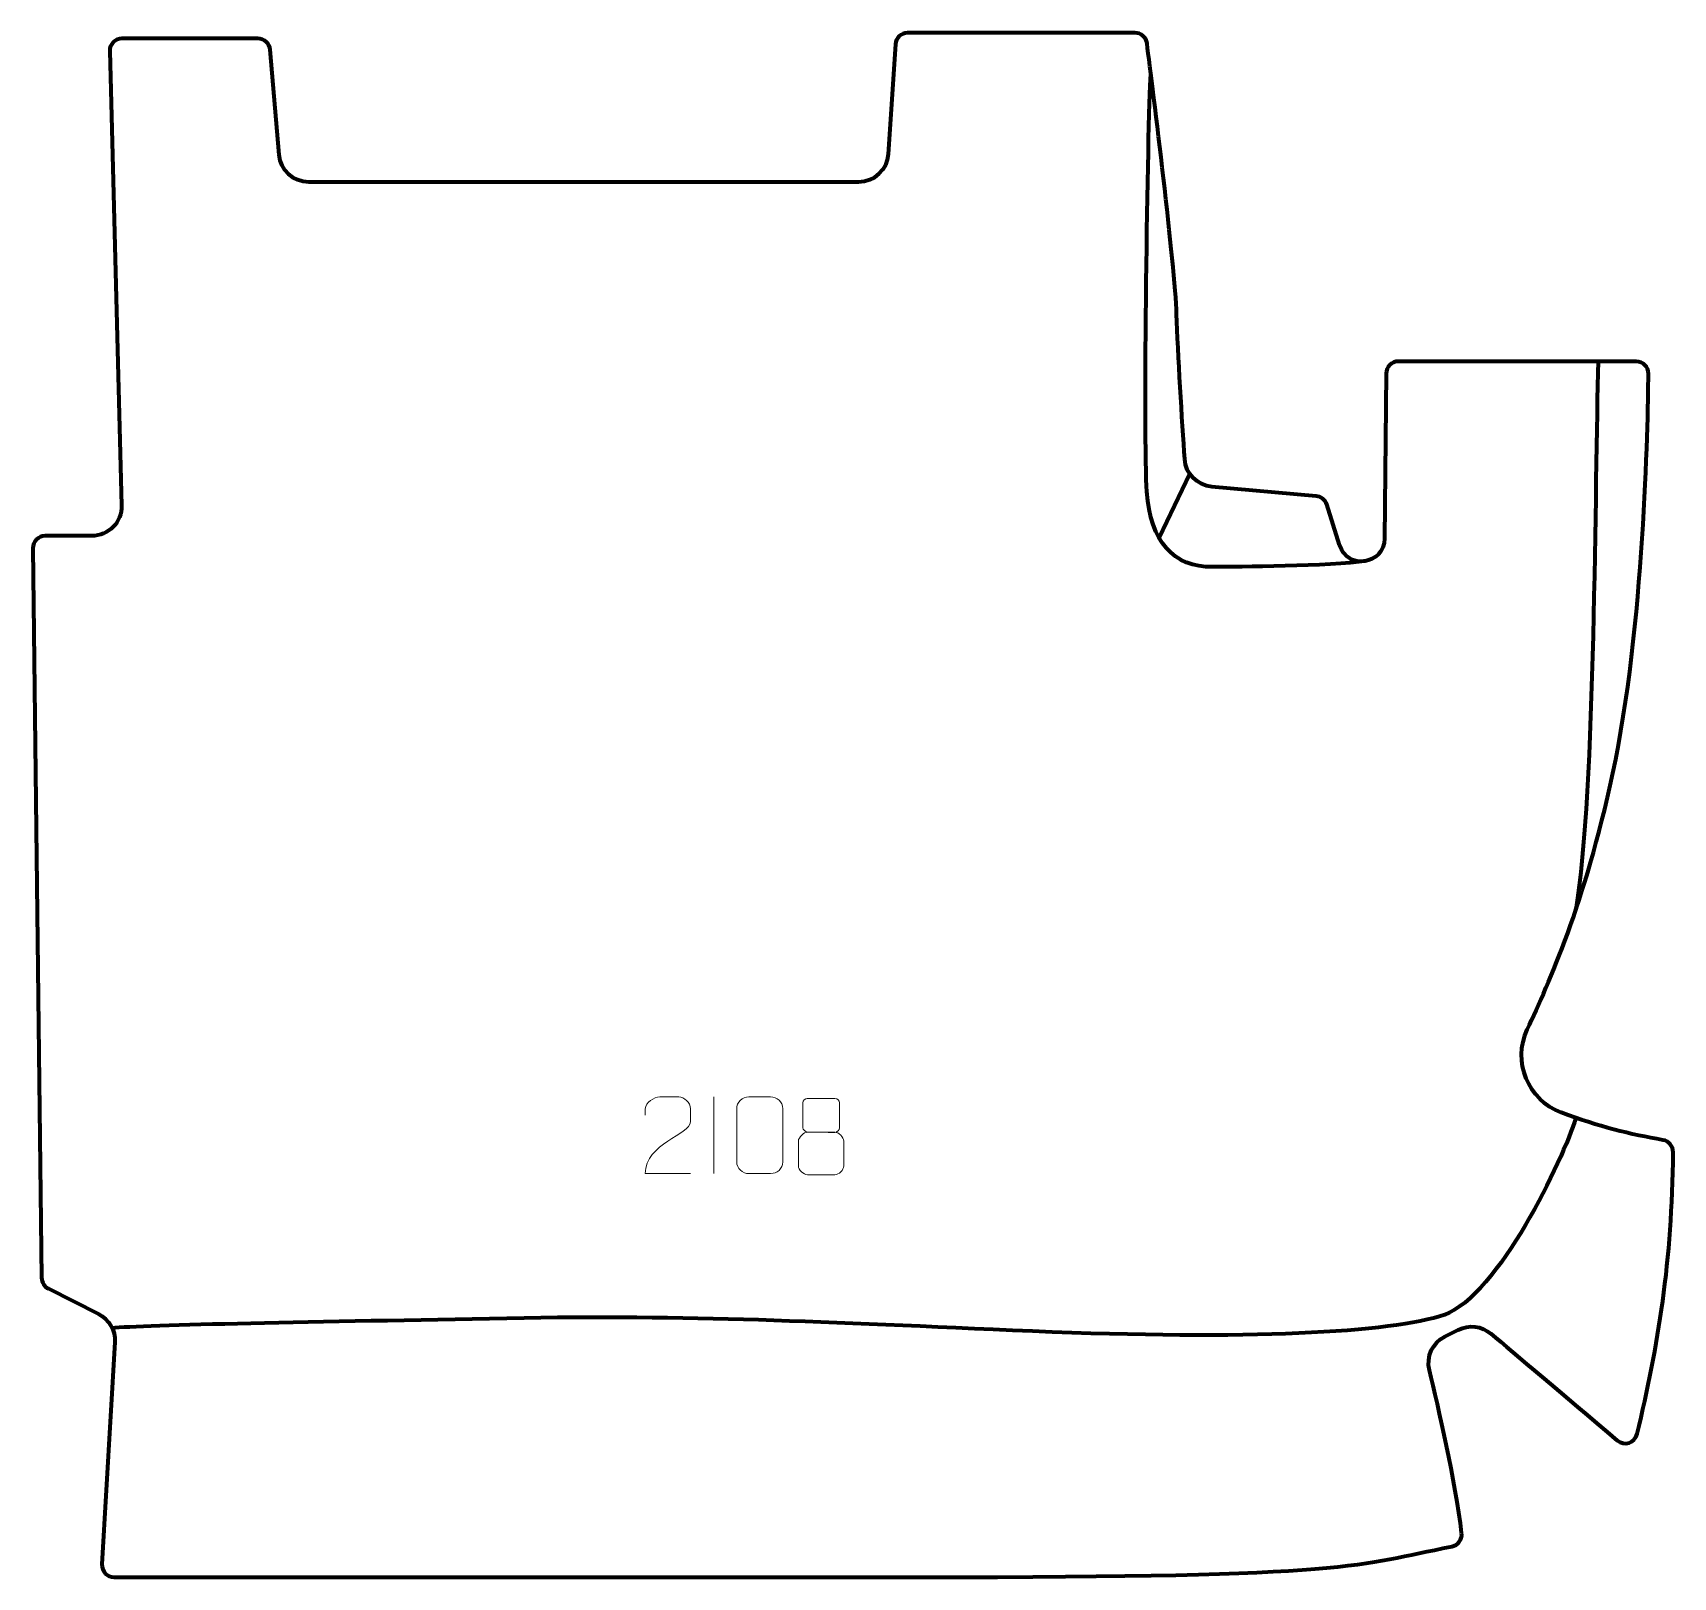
# Model space of a CAD drawing. Header units: millimetres. Extents: x -268 to 268, y -252 to 252.
import ezdxf

# ---------------------------------------------------------------- set-up
doc = ezdxf.new("R2010")
doc.units = ezdxf.units.MM
doc.header["$MEASUREMENT"] = 0
for name, color, linetype in [('layer 1', 7, 'Continuous'), ('layer 2', 7, 'Continuous'), ('layer 3', 7, 'Continuous')]:
    doc.layers.add(name, color=color, linetype=linetype)

msp = doc.modelspace()

# ---------------------------------------------------------------- linework, layer by layer
at = {"layer": 'layer 1', "color": 250, "lineweight": 9}
for points, knots in [([(-53.0505, -120.2614), (-57.9649, -120.2611), (-62.8793, -120.2611), (-67.7934, -120.2614), (-67.7934, -120.2614), (-67.7934, -110.3291), (-53.1424, -107.6879), (-53.0505, -103.3776), (-53.0505, -103.3776), (-53.0508, -101.9535), (-53.0508, -100.5298), (-53.0505, -99.1065), (-53.0505, -99.1065), (-53.0674, -97.0294), (-55.1902, -95.3046), (-56.8612, -95.2873), (-56.8612, -95.2873), (-58.9344, -95.2877), (-61.0073, -95.2877), (-63.0797, -95.2873), (-63.0797, -95.2873), (-64.9018, -95.2708), (-67.7265, -97.0629), (-67.7934, -99.1565), (-67.7934, -99.1565), (-67.7934, -99.1565), (-67.7934, -101.2113), (-67.7934, -101.2113)], [0, 0, 0, 0, 0.125, 0.125, 0.125, 0.125, 0.25, 0.25, 0.25, 0.25, 0.375, 0.375, 0.375, 0.375, 0.5, 0.5, 0.5, 0.5, 0.625, 0.625, 0.625, 0.625, 0.75, 0.75, 0.75, 0.75, 1, 1, 1, 1]), ([(-34.0026, -95.275), (-31.6365, -95.275), (-29.27, -95.275), (-26.9035, -95.275), (-26.9035, -95.275), (-24.923, -95.2394), (-22.897, -96.7337), (-22.8699, -99.1758), (-22.8699, -99.1758), (-22.8703, -104.9332), (-22.8703, -110.691), (-22.8699, -116.4492), (-22.8699, -116.4492), (-23.012, -118.7768), (-24.7184, -120.2591), (-26.9035, -120.2699), (-26.9035, -120.2699), (-29.2759, -120.2695), (-31.6483, -120.2695), (-34.0203, -120.2699), (-34.0203, -120.2699), (-35.9788, -120.3755), (-37.9852, -118.4876), (-37.9738, -116.4666), (-37.9738, -116.4666), (-37.9734, -110.686), (-37.9734, -104.9057), (-37.9738, -99.1259), (-37.9738, -99.1259), (-37.9695, -96.9839), (-36.1924, -95.2614), (-34.0026, -95.275)], [0, 0, 0, 0, 0.11111111, 0.11111111, 0.11111111, 0.11111111, 0.22222222, 0.22222222, 0.22222222, 0.22222222, 0.33333333, 0.33333333, 0.33333333, 0.33333333, 0.44444444, 0.44444444, 0.44444444, 0.44444444, 0.55555556, 0.55555556, 0.55555556, 0.55555556, 0.66666667, 0.66666667, 0.66666667, 0.66666667, 0.77777778, 0.77777778, 0.77777778, 0.77777778, 1, 1, 1, 1]), ([(-16.3698, -97.2088), (-16.3698, -99.4218), (-16.3698, -103.1041), (-16.3698, -105.3174), (-16.3698, -105.3174), (-16.3548, -105.8248), (-15.5474, -106.7562), (-14.8473, -106.755), (-14.8473, -106.755), (-11.8774, -106.7548), (-8.9072, -106.8397), (-5.9368, -106.84), (-5.9368, -106.84), (-5.1397, -106.8358), (-4.419, -106.0455), (-4.4216, -105.3248), (-4.4216, -105.3248), (-4.4219, -103.1088), (-4.4219, -99.4241), (-4.4216, -97.2088), (-4.4216, -97.2088), (-4.4401, -96.498), (-5.0515, -95.7376), (-5.8854, -95.745), (-5.8854, -95.745), (-8.9025, -95.7453), (-11.9194, -95.7453), (-14.936, -95.745), (-14.936, -95.745), (-15.5624, -95.7374), (-16.3865, -96.4484), (-16.3698, -97.2088)], [0, 0, 0, 0, 0.11111111, 0.11111111, 0.11111111, 0.11111111, 0.22222222, 0.22222222, 0.22222222, 0.22222222, 0.33333333, 0.33333333, 0.33333333, 0.33333333, 0.44444444, 0.44444444, 0.44444444, 0.44444444, 0.55555556, 0.55555556, 0.55555556, 0.55555556, 0.66666667, 0.66666667, 0.66666667, 0.66666667, 0.77777778, 0.77777778, 0.77777778, 0.77777778, 1, 1, 1, 1]), ([(-17.8286, -109.727), (-17.8286, -112.8978), (-17.8286, -114.5999), (-17.8286, -117.7713), (-17.8286, -117.7713), (-17.8371, -118.9932), (-16.1392, -120.6859), (-14.8866, -120.6944), (-14.8866, -120.6944), (-11.9035, -120.6941), (-8.9202, -120.6941), (-5.9368, -120.6944), (-5.9368, -120.6944), (-4.6135, -120.6827), (-2.9931, -119.0611), (-3.0042, -117.7619), (-3.0042, -117.7619), (-3.0045, -114.5937), (-3.0045, -112.8949), (-3.0042, -109.727), (-3.0042, -109.727), (-3.0739, -108.3466), (-4.6517, -106.768), (-5.9571, -106.7741), (-5.9571, -106.7741), (-8.9337, -106.7744), (-11.9103, -106.7744), (-14.8866, -106.7741), (-14.8866, -106.7741), (-15.9661, -106.7677), (-17.8124, -108.3466), (-17.8286, -109.727)], [0, 0, 0, 0, 0.11111111, 0.11111111, 0.11111111, 0.11111111, 0.22222222, 0.22222222, 0.22222222, 0.22222222, 0.33333333, 0.33333333, 0.33333333, 0.33333333, 0.44444444, 0.44444444, 0.44444444, 0.44444444, 0.55555556, 0.55555556, 0.55555556, 0.55555556, 0.66666667, 0.66666667, 0.66666667, 0.66666667, 0.77777778, 0.77777778, 0.77777778, 0.77777778, 1, 1, 1, 1])]:
    msp.add_open_spline(points, degree=3, knots=knots, dxfattribs=at)
msp.add_open_spline([(-45.4219, -95.2872), (-45.4219, -95.2872), (-45.4219, -120.2613), (-45.4219, -120.2613)], degree=3, dxfattribs=at)
at = {"layer": 'layer 2', "color": 230, "lineweight": 200}
msp.add_open_spline([(-245.1211, -247.7696), (-245.1211, -247.7696), (-240.9424, -175.3387), (-240.9424, -175.3387), (-240.9424, -175.3387), (-240.7195, -171.4747), (-242.8093, -167.8464), (-246.2634, -166.1005), (-246.2634, -166.1005), (-246.2634, -166.1005), (-262.6245, -157.83), (-262.6245, -157.83), (-262.6245, -157.83), (-263.9559, -157.1569), (-264.8018, -155.7994), (-264.8198, -154.3079), (-264.8198, -154.3079), (-264.8198, -154.3079), (-267.6692, 83.7664), (-267.6692, 83.7664), (-267.6692, 83.7664), (-267.696, 85.9939), (-265.8976, 87.8142), (-263.6698, 87.8142), (-263.6698, 87.8142), (-263.6698, 87.8142), (-248.4287, 87.8142), (-248.4287, 87.8142), (-248.4287, 87.8142), (-242.9585, 87.8142), (-238.5647, 92.3248), (-238.7083, 97.7932), (-238.7083, 97.7932), (-238.7083, 97.7932), (-242.5966, 246.0326), (-242.5966, 246.0326), (-242.5966, 246.0326), (-242.6555, 248.2819), (-240.8479, 250.1375), (-238.5979, 250.1375), (-238.5979, 250.1375), (-238.5979, 250.1375), (-194.2216, 250.1375), (-194.2216, 250.1375), (-194.2216, 250.1375), (-192.1441, 250.1375), (-190.4123, 248.5468), (-190.2359, 246.4771), (-190.2359, 246.4771), (-190.2359, 246.4771), (-187.3145, 212.2015), (-187.3145, 212.2015), (-187.3145, 212.2015), (-186.8859, 207.1692), (-182.6762, 203.3031), (-177.6259, 203.3031), (-177.6259, 203.3031), (-177.6259, 203.3031), (1.7852, 203.3031), (1.7852, 203.3031), (1.7852, 203.3031), (6.9086, 203.3031), (11.1532, 207.2785), (11.4883, 212.391), (11.4883, 212.391), (11.4883, 212.391), (13.8407, 248.2618), (13.8407, 248.2618), (13.8407, 248.2618), (13.9786, 250.365), (15.7245, 252.0002), (17.832, 252.0002), (17.832, 252.0002), (17.832, 252.0002), (91.994, 252.0002), (91.994, 252.0002), (91.994, 252.0002), (94.0073, 252.0002), (95.7063, 250.5072), (95.9613, 248.5101), (95.9613, 248.5101), (97.8593, 233.6494), (105.1625, 175.6968), (105.6253, 160.1943), (105.6253, 160.1943), (106.0014, 147.5973), (107.44, 125.0372), (108.2521, 112.8815), (108.2521, 112.8815), (108.5714, 108.1017), (112.3232, 104.2678), (117.0948, 103.8441), (117.0948, 103.8441), (117.0948, 103.8441), (151.1351, 100.8229), (151.1351, 100.8229), (151.1351, 100.8229), (152.7427, 100.68), (154.1072, 99.585), (154.5948, 98.0462), (154.5948, 98.0462), (154.5948, 98.0462), (158.8045, 84.7521), (158.8045, 84.7521), (158.8045, 84.7521), (161.3801, 76.6188), (173.3717, 78.4127), (173.4543, 86.9439), (173.4543, 86.9439), (173.4543, 86.9439), (173.9753, 140.799), (173.9753, 140.799), (173.9753, 140.799), (173.9968, 142.9929), (175.7812, 144.7602), (177.9755, 144.7602), (177.9755, 144.7602), (177.9755, 144.7602), (255.6127, 144.7602), (255.6127, 144.7602), (255.6127, 144.7602), (257.8369, 144.7602), (259.6333, 142.9474), (259.6125, 140.7235), (259.6125, 140.7235), (259.4544, 123.8706), (258.182, 57.8055), (247.9906, 10.3781), (247.9906, 10.3781), (238.6973, -32.8691), (227.3058, -57.6489), (220.0541, -73.2297), (220.0541, -73.2297), (215.1374, -83.7929), (220.2696, -96.2703), (231.1662, -100.3949), (231.1662, -100.3949), (243.1557, -104.9334), (253.9063, -107.5172), (264.3464, -109.341), (264.3464, -109.341), (266.2754, -109.678), (267.6844, -111.3544), (267.6692, -113.3126), (267.6692, -113.3126), (267.3947, -148.9312), (262.821, -176.5509), (255.9224, -205.2525), (255.9224, -205.2525), (255.2257, -208.1522), (251.7215, -209.3052), (249.4447, -207.3794), (249.4447, -207.3794), (231.4223, -192.1341), (215.7925, -178.9356), (208.1937, -172.5214), (208.1937, -172.5214), (205.2162, -170.0082), (201.0277, -169.5165), (197.5483, -171.2694), (197.5483, -171.2694), (197.5483, -171.2694), (193.1992, -173.4602), (193.1992, -173.4602), (193.1992, -173.4602), (189.1582, -175.4961), (187.0538, -180.0494), (188.1266, -184.4457), (188.1266, -184.4457), (191.0607, -196.468), (196.6162, -220.4671), (198.6366, -237.6322), (198.6366, -237.6322), (198.8821, -239.7178), (197.4664, -241.6327), (195.403, -242.0247), (195.403, -242.0247), (163.7373, -248.0378), (166.0699, -252.0002), (21.8025, -252.0002), (21.8025, -252.0002), (21.8025, -252.0002), (-241.1276, -252.0002), (-241.1276, -252.0002), (-241.1276, -252.0002), (-243.4274, -252.0002), (-245.2534, -250.0655), (-245.1211, -247.7696)], degree=3, knots=[0, 0, 0, 0, 0.02083333, 0.02083333, 0.02083333, 0.02083333, 0.04166667, 0.04166667, 0.04166667, 0.04166667, 0.0625, 0.0625, 0.0625, 0.0625, 0.08333333, 0.08333333, 0.08333333, 0.08333333, 0.10416667, 0.10416667, 0.10416667, 0.10416667, 0.125, 0.125, 0.125, 0.125, 0.14583333, 0.14583333, 0.14583333, 0.14583333, 0.16666667, 0.16666667, 0.16666667, 0.16666667, 0.1875, 0.1875, 0.1875, 0.1875, 0.20833333, 0.20833333, 0.20833333, 0.20833333, 0.22916667, 0.22916667, 0.22916667, 0.22916667, 0.25, 0.25, 0.25, 0.25, 0.27083333, 0.27083333, 0.27083333, 0.27083333, 0.29166667, 0.29166667, 0.29166667, 0.29166667, 0.3125, 0.3125, 0.3125, 0.3125, 0.33333333, 0.33333333, 0.33333333, 0.33333333, 0.35416667, 0.35416667, 0.35416667, 0.35416667, 0.375, 0.375, 0.375, 0.375, 0.39583333, 0.39583333, 0.39583333, 0.39583333, 0.41666667, 0.41666667, 0.41666667, 0.41666667, 0.4375, 0.4375, 0.4375, 0.4375, 0.45833333, 0.45833333, 0.45833333, 0.45833333, 0.47916667, 0.47916667, 0.47916667, 0.47916667, 0.5, 0.5, 0.5, 0.5, 0.52083333, 0.52083333, 0.52083333, 0.52083333, 0.54166667, 0.54166667, 0.54166667, 0.54166667, 0.5625, 0.5625, 0.5625, 0.5625, 0.58333333, 0.58333333, 0.58333333, 0.58333333, 0.60416667, 0.60416667, 0.60416667, 0.60416667, 0.625, 0.625, 0.625, 0.625, 0.64583333, 0.64583333, 0.64583333, 0.64583333, 0.66666667, 0.66666667, 0.66666667, 0.66666667, 0.6875, 0.6875, 0.6875, 0.6875, 0.70833333, 0.70833333, 0.70833333, 0.70833333, 0.72916667, 0.72916667, 0.72916667, 0.72916667, 0.75, 0.75, 0.75, 0.75, 0.77083333, 0.77083333, 0.77083333, 0.77083333, 0.79166667, 0.79166667, 0.79166667, 0.79166667, 0.8125, 0.8125, 0.8125, 0.8125, 0.83333333, 0.83333333, 0.83333333, 0.83333333, 0.85416667, 0.85416667, 0.85416667, 0.85416667, 0.875, 0.875, 0.875, 0.875, 0.89583333, 0.89583333, 0.89583333, 0.89583333, 0.91666667, 0.91666667, 0.91666667, 0.91666667, 0.9375, 0.9375, 0.9375, 0.9375, 0.95833333, 0.95833333, 0.95833333, 0.95833333, 1, 1, 1, 1], dxfattribs=at)
at = {"layer": 'layer 3', "color": 142, "lineweight": 200}
for points, knots in [([(167.5381, 79.6859), (155.6689, 77.7936), (125.4909, 77.7534), (117.4172, 77.6973), (117.4172, 77.6973), (104.5701, 77.6073), (97.0997, 85.862), (95.9041, 102.2972), (95.9041, 102.2972), (94.7089, 118.7324), (96.131, 222.8262), (97.2129, 238.6119)], [0, 0, 0, 0, 0.25, 0.25, 0.25, 0.25, 0.5, 0.5, 0.5, 0.5, 1, 1, 1, 1]), ([(235.9061, -102.111), (231.8689, -115.5448), (210.3534, -160.3683), (193.0217, -166.3448), (193.0217, -166.3448), (175.6901, -172.3212), (128.4761, -174.7119), (58.5513, -171.7236), (58.5513, -171.7236), (-11.3731, -168.7355), (-52.6106, -166.3448), (-112.9727, -167.54), (-112.9727, -167.54), (-173.3351, -168.7355), (-232.4828, -169.6436), (-241.7955, -170.7633)], [0, 0, 0, 0, 0.2, 0.2, 0.2, 0.2, 0.4, 0.4, 0.4, 0.4, 0.6, 0.6, 0.6, 0.6, 1, 1, 1, 1])]:
    msp.add_open_spline(points, degree=3, knots=knots, dxfattribs=at)
for points in [[(243.224, 144.7604), (242.0288, 106.182), (242.3339, 4.0828), (235.906, -34.2159)], [(109.8744, 108.1215), (109.8744, 108.1215), (99.9049, 87.1708), (99.9049, 87.1708)]]:
    msp.add_open_spline(points, degree=3, dxfattribs=at)

doc.saveas('drawing.dxf')
